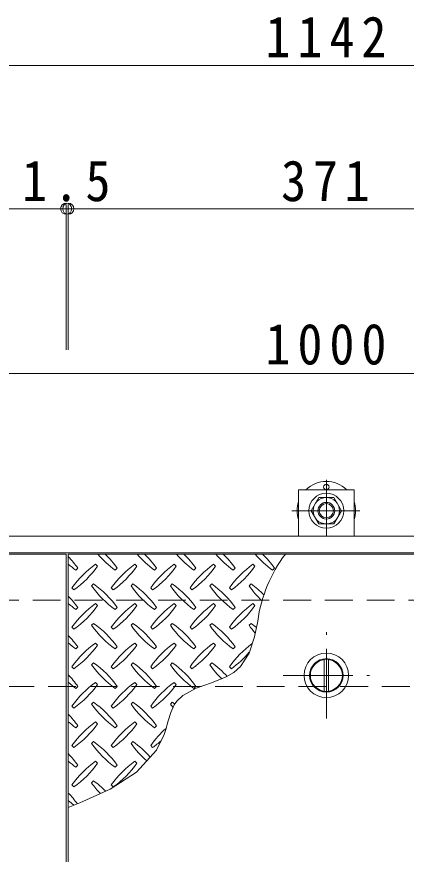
# Model space of a CAD drawing. Units: millimetres on the paper, enlarged 6 times, with parts at other scales. Extents: x -2183 to 2239, y -1648 to 1656.
# Drawn here: x -1566.7 to -1398.7, y 1245.3 to 1606 of the extents above; entities that cross this region are included whole.
import ezdxf

# ---------------------------------------------------------------- set-up
doc = ezdxf.new("R2010")
doc.units = ezdxf.units.MM
doc.header["$LTSCALE"] = 6
doc.header["$PDMODE"] = 32
doc.header["$PDSIZE"] = 4.8
doc.linetypes.add('CHAIN1', pattern=[8, 5, -1, 1, -1])
doc.linetypes.add('DASHED2', pattern=[3, 2, -1])
for name, color, linetype, lineweight in [('0-0_通り芯', 4, 'Continuous', 9), ('0-1_躯体', 2, 'DASHED2', 9), ('0-2_仕上', 3, 'Continuous', 9), ('0-3_建具', 2, 'Continuous', 9), ('0-9', 134, 'Continuous', 5), ('0-C', 2, 'Continuous', 9), ('0-D', 5, 'Continuous', 5), ('0-E', 3, 'Continuous', 9), ('0-F', 7, 'Continuous', 9)]:
    doc.layers.add(name, color=color, linetype=linetype, lineweight=lineweight)
doc.styles.add('ＭＳ ゴシック', font='')
doc.styles.get('ＭＳ ゴシック').set_extended_font_data('MS Gothic')

msp = doc.modelspace()

# ---------------------------------------------------------------- linework, layer by layer
at = {"layer": '0-0_通り芯'}
msp.add_circle((-1433.196, 1403.447), 1.2, dxfattribs=at)
for start, end in [(45.5852, 134.4148), (162.24721, 197.75279), (342.24721, 17.75279)]:
    msp.add_arc((-1433.196, 1393.247), 12.6, start, end, dxfattribs=at)
at = {"layer": '0-1_躯体'}
for p, q in [((-1097.796, 1354.727), (-1768.596, 1354.727)), ((-1733.196, 1317.527), (-1133.196, 1317.527))]:
    msp.add_line(p, q, dxfattribs=at)
at = {"layer": '0-2_仕上'}
for p, q in [((-1545.396, 1374.527), (-1767.996, 1374.527)), ((-1545.396, 660.527), (-1545.396, 1374.527)), ((-1321.896, 1374.527), (-1544.496, 1374.527)), ((-1544.496, 1374.527), (-1544.496, 660.528))]:
    msp.add_line(p, q, dxfattribs=at)
at = {"layer": '0-3_建具'}
for p, q in [((-1090.596, 1382.327), (-1775.796, 1382.327)), ((-1097.796, 1375.127), (-1768.596, 1375.127))]:
    msp.add_line(p, q, dxfattribs=at)
at = {"layer": '0-9'}
for p, q in [((-1541.197, 1367.644), (-1540.348, 1368.493)), ((-1531.863, 1369.341), (-1532.712, 1370.19)), ((-1524.226, 1367.644), (-1523.378, 1368.493)), ((-1514.892, 1369.341), (-1515.741, 1370.19)), ((-1507.256, 1367.644), (-1506.407, 1368.493)), ((-1497.922, 1369.341), (-1498.77, 1370.19)), ((-1490.285, 1367.644), (-1489.437, 1368.493)), ((-1480.951, 1369.341), (-1481.8, 1370.19)), ((-1473.314, 1367.644), (-1472.466, 1368.493)), ((-1463.981, 1369.341), (-1464.829, 1370.19)), ((-1456.344, 1367.644), (-1455.495, 1368.493)), ((-1542.894, 1360.007), (-1542.045, 1359.159)), ((-1533.56, 1361.705), (-1534.409, 1360.856)), ((-1525.923, 1360.007), (-1525.075, 1359.159)), ((-1516.59, 1361.705), (-1517.438, 1360.856)), ((-1508.953, 1360.007), (-1508.104, 1359.159)), ((-1499.619, 1361.705), (-1500.468, 1360.856)), ((-1491.982, 1360.007), (-1491.134, 1359.159)), ((-1482.648, 1361.705), (-1483.497, 1360.856)), ((-1475.011, 1360.007), (-1474.163, 1359.159)), ((-1465.678, 1361.705), (-1466.526, 1360.856)), ((-1531.863, 1352.371), (-1532.712, 1353.219)), ((-1514.892, 1352.371), (-1515.741, 1353.219)), ((-1497.922, 1352.371), (-1498.77, 1353.219)), ((-1480.951, 1352.371), (-1481.8, 1353.219)), ((-1463.981, 1352.371), (-1464.829, 1353.219)), ((-1541.197, 1350.674), (-1540.348, 1351.522)), ((-1524.226, 1350.674), (-1523.378, 1351.522)), ((-1507.256, 1350.674), (-1506.407, 1351.522)), ((-1490.285, 1350.674), (-1489.437, 1351.522)), ((-1473.314, 1350.674), (-1472.466, 1351.522)), ((-1542.894, 1343.037), (-1542.045, 1342.188)), ((-1533.56, 1344.734), (-1534.409, 1343.886)), ((-1525.923, 1343.037), (-1525.075, 1342.188)), ((-1516.59, 1344.734), (-1517.438, 1343.886)), ((-1508.953, 1343.037), (-1508.104, 1342.188)), ((-1499.619, 1344.734), (-1500.468, 1343.886)), ((-1491.982, 1343.037), (-1491.134, 1342.188)), ((-1482.648, 1344.734), (-1483.497, 1343.886)), ((-1475.011, 1343.037), (-1474.163, 1342.188)), ((-1465.678, 1344.734), (-1466.526, 1343.886)), ((-1541.197, 1333.703), (-1540.348, 1334.552)), ((-1531.863, 1335.4), (-1532.712, 1336.249)), ((-1524.226, 1333.703), (-1523.378, 1334.552)), ((-1514.892, 1335.4), (-1515.741, 1336.249)), ((-1507.256, 1333.703), (-1506.407, 1334.552)), ((-1497.922, 1335.4), (-1498.77, 1336.249)), ((-1490.285, 1333.703), (-1489.437, 1334.552)), ((-1480.951, 1335.4), (-1481.8, 1336.249)), ((-1473.314, 1333.703), (-1472.466, 1334.552)), ((-1533.56, 1327.763), (-1534.409, 1326.915)), ((-1516.59, 1327.763), (-1517.438, 1326.915)), ((-1499.619, 1327.763), (-1500.468, 1326.915)), ((-1482.648, 1327.763), (-1483.497, 1326.915)), ((-1542.894, 1326.067), (-1542.045, 1325.218)), ((-1525.923, 1326.067), (-1525.075, 1325.218)), ((-1508.953, 1326.067), (-1508.104, 1325.218)), ((-1491.982, 1326.067), (-1491.134, 1325.218)), ((-1475.011, 1326.067), (-1474.163, 1325.218)), ((-1541.197, 1316.732), (-1540.348, 1317.581)), ((-1531.863, 1318.43), (-1532.712, 1319.278)), ((-1524.226, 1316.732), (-1523.378, 1317.581)), ((-1514.892, 1318.43), (-1515.741, 1319.278)), ((-1507.256, 1316.732), (-1506.407, 1317.581)), ((-1497.922, 1318.43), (-1498.77, 1319.278)), ((-1490.285, 1316.732), (-1489.437, 1317.581)), ((-1533.56, 1310.793), (-1534.409, 1309.944)), ((-1516.59, 1310.793), (-1517.438, 1309.944)), ((-1499.619, 1310.793), (-1500.468, 1309.944)), ((-1542.894, 1309.096), (-1542.045, 1308.247)), ((-1525.923, 1309.096), (-1525.075, 1308.247)), ((-1508.953, 1309.096), (-1508.104, 1308.247)), ((-1531.863, 1301.459), (-1532.712, 1302.307)), ((-1514.892, 1301.459), (-1515.741, 1302.307)), ((-1541.197, 1299.762), (-1540.348, 1300.611)), ((-1524.226, 1299.762), (-1523.378, 1300.611)), ((-1507.256, 1299.762), (-1506.407, 1300.611)), ((-1542.894, 1292.125), (-1542.045, 1291.277)), ((-1533.56, 1293.822), (-1534.409, 1292.974)), ((-1525.923, 1292.125), (-1525.075, 1291.277)), ((-1516.59, 1293.822), (-1517.438, 1292.974)), ((-1508.953, 1292.125), (-1508.104, 1291.277)), ((-1531.863, 1284.488), (-1532.712, 1285.337)), ((-1514.892, 1284.488), (-1515.741, 1285.337)), ((-1541.197, 1282.791), (-1540.348, 1283.64)), ((-1524.226, 1282.791), (-1523.378, 1283.64)), ((-1533.56, 1276.852), (-1534.409, 1276.003)), ((-1542.894, 1275.155), (-1542.045, 1274.306)), ((-1525.923, 1275.155), (-1525.075, 1274.306))]:
    msp.add_line(p, q, dxfattribs=at)
msp.add_lwpolyline([(-1544.496, 1265.377), (-1539.532, 1267.376), (-1526.481, 1273.349), (-1515.104, 1280.649), (-1506.46, 1290.114), (-1503.116, 1296.927), (-1502.431, 1299.016), (-1501.37, 1302.702), (-1500.237, 1306.299), (-1498.768, 1309.581), (-1497.659, 1311.251), (-1495.091, 1313.719), (-1489.333, 1316.782), (-1482.751, 1319.118), (-1476.346, 1321.632), (-1473.105, 1323.528), (-1470.201, 1326.156), (-1466.549, 1331.928), (-1464.182, 1338.879), (-1462.77, 1345.736)], dxfattribs=at)
for centre, radius, start, end in [((-1498.983, 1403.07), 43.5, 221.00789, 234.5273), ((-1558.804, 1343.249), 43.5, 35.47272, 45.97511), ((-1482.012, 1403.07), 43.5, 221.00789, 234.5273), ((-1541.833, 1343.249), 43.5, 35.47272, 45.97511), ((-1465.041, 1403.07), 43.5, 221.00789, 234.5273), ((-1524.863, 1343.249), 43.5, 35.47272, 45.97511), ((-1448.071, 1403.07), 43.5, 221.00789, 234.5273), ((-1507.892, 1343.249), 43.5, 35.47272, 45.97511), ((-1431.1, 1403.07), 43.5, 221.00789, 234.5273), ((-1402.053, 1337.478), 61.276, 142.79805, 172.25462), ((-1490.922, 1343.249), 43.5, 35.47272, 45.97511), ((-1575.774, 1343.249), 43.5, 35.47272, 44.0249), ((-1515.953, 1403.07), 43.5, 228.99213, 234.5273), ((-1507.468, 1334.764), 43.5, 125.47272, 144.5273), ((-1567.289, 1394.585), 43.5, 305.47256, 324.5273), ((-1490.497, 1334.764), 43.5, 125.47272, 144.5273), ((-1550.318, 1394.585), 43.5, 305.47256, 324.5273), ((-1473.527, 1334.764), 43.5, 125.47272, 144.5273), ((-1533.348, 1394.585), 43.5, 305.47256, 324.5273), ((-1456.556, 1334.764), 43.5, 125.47272, 144.5273), ((-1516.377, 1394.585), 43.5, 305.47256, 324.5273), ((-1439.585, 1334.764), 43.5, 125.47272, 144.5273), ((-1499.407, 1394.585), 43.5, 305.47256, 324.5273), ((-1498.983, 1386.1), 43.5, 215.47258, 234.5273), ((-1558.804, 1326.278), 43.5, 35.47272, 54.5273), ((-1482.012, 1386.1), 43.5, 215.47258, 234.5273), ((-1541.833, 1326.278), 43.5, 35.47272, 54.5273), ((-1465.041, 1386.1), 43.5, 215.47258, 234.5273), ((-1524.863, 1326.278), 43.5, 35.47272, 54.5273), ((-1448.071, 1386.1), 43.5, 215.47258, 234.5273), ((-1507.892, 1326.278), 43.5, 35.47272, 54.5273), ((-1431.1, 1386.1), 43.5, 215.47258, 226.69856), ((-1490.922, 1326.278), 43.5, 44.94598, 54.5273), ((-1575.774, 1326.278), 43.5, 35.47272, 44.0249), ((-1515.953, 1386.1), 43.5, 228.99213, 234.5273), ((-1507.468, 1317.793), 43.5, 125.47272, 144.5273), ((-1490.497, 1317.793), 43.5, 125.47272, 144.5273), ((-1473.527, 1317.793), 43.5, 125.47272, 144.5273), ((-1456.556, 1317.793), 43.5, 125.47272, 144.5273), ((-1439.585, 1317.793), 43.5, 125.47272, 144.5273), ((-1567.289, 1377.614), 43.5, 305.47256, 324.5273), ((-1550.318, 1377.614), 43.5, 305.47256, 324.5273), ((-1533.348, 1377.614), 43.5, 305.47256, 324.5273), ((-1516.377, 1377.614), 43.5, 305.47256, 324.5273), ((-1499.407, 1377.614), 43.5, 305.47256, 324.5273), ((-1498.983, 1369.129), 43.5, 215.47258, 234.5273), ((-1558.804, 1309.308), 43.5, 35.47272, 54.5273), ((-1482.012, 1369.129), 43.5, 215.47258, 234.5273), ((-1541.833, 1309.308), 43.5, 35.47272, 54.5273), ((-1465.041, 1369.129), 43.5, 215.47258, 234.5273), ((-1524.863, 1309.308), 43.5, 35.47272, 54.5273), ((-1448.071, 1369.129), 43.5, 215.47258, 234.5273), ((-1507.892, 1309.308), 43.5, 35.47272, 54.5273), ((-1431.1, 1369.129), 43.5, 215.47258, 221.1628), ((-1490.922, 1309.308), 43.5, 50.65677, 54.5273), ((-1575.774, 1309.308), 43.5, 35.47272, 44.0249), ((-1515.953, 1369.129), 43.5, 228.99213, 234.5273), ((-1507.468, 1300.823), 43.5, 125.47272, 144.5273), ((-1567.289, 1360.644), 43.5, 305.47256, 324.5273), ((-1490.497, 1300.823), 43.5, 125.47272, 144.5273), ((-1550.318, 1360.644), 43.5, 305.47256, 324.52728), ((-1473.527, 1300.823), 43.5, 125.47272, 144.5273), ((-1533.348, 1360.644), 43.5, 305.47256, 324.52728), ((-1456.556, 1300.823), 43.5, 125.47272, 144.5273), ((-1516.377, 1360.644), 43.5, 305.47256, 324.52728), ((-1439.585, 1300.823), 43.5, 126.00705, 144.5273), ((-1499.407, 1360.644), 43.5, 305.47256, 319.2924), ((-1558.804, 1292.338), 43.5, 35.47272, 54.5273), ((-1541.833, 1292.338), 43.5, 35.47272, 54.5273), ((-1524.863, 1292.338), 43.5, 35.47272, 54.5273), ((-1507.892, 1292.338), 43.5, 42.74814, 54.5273), ((-1498.983, 1352.159), 43.5, 215.47258, 234.5273), ((-1482.012, 1352.159), 43.5, 215.47258, 234.5273), ((-1465.041, 1352.159), 43.5, 215.47258, 234.5273), ((-1448.071, 1352.159), 43.5, 215.47258, 225.99713), ((-1575.774, 1292.338), 43.5, 35.47272, 44.0249), ((-1515.953, 1352.159), 43.5, 228.99213, 234.5273), ((-1507.468, 1283.852), 43.5, 125.47272, 144.5273), ((-1567.289, 1343.673), 43.5, 305.47256, 324.5273), ((-1490.497, 1283.852), 43.5, 125.47272, 144.5273), ((-1550.318, 1343.673), 43.5, 305.47256, 324.5273), ((-1473.527, 1283.852), 43.5, 125.47272, 144.5273), ((-1533.348, 1343.673), 43.5, 305.47256, 324.5273), ((-1498.983, 1335.188), 43.5, 215.47258, 234.5273), ((-1558.804, 1275.367), 43.5, 35.47272, 54.5273), ((-1482.012, 1335.188), 43.5, 215.47258, 234.5273), ((-1541.833, 1275.367), 43.5, 35.47272, 54.5273), ((-1465.041, 1335.188), 43.5, 215.47258, 218.03572), ((-1524.863, 1275.367), 43.5, 52.70831, 54.5273), ((-1575.774, 1275.367), 43.5, 35.47272, 44.0249), ((-1515.953, 1335.188), 43.5, 228.99213, 234.5273), ((-1507.468, 1266.882), 43.5, 125.47272, 144.5273), ((-1490.497, 1266.882), 43.5, 125.47272, 144.5273), ((-1567.289, 1326.703), 43.5, 305.47256, 324.5273), ((-1550.318, 1326.703), 43.5, 305.47256, 324.5273), ((-1473.527, 1266.882), 43.5, 131.38763, 144.5273), ((-1498.983, 1318.217), 43.5, 215.47258, 234.5273), ((-1558.804, 1258.396), 43.5, 35.47272, 54.5273), ((-1482.012, 1318.217), 43.5, 215.47258, 228.77962), ((-1541.833, 1258.396), 43.5, 41.35275, 54.5273), ((-1533.348, 1326.703), 43.5, 305.47256, 311.59831), ((-1575.774, 1258.396), 43.5, 35.47272, 44.0249), ((-1515.953, 1318.217), 43.5, 228.99213, 234.5273), ((-1507.468, 1249.911), 43.5, 125.47272, 144.5273), ((-1567.289, 1309.732), 43.5, 305.47256, 324.5273), ((-1490.497, 1249.911), 43.5, 125.47272, 144.5273), ((-1550.318, 1309.732), 43.5, 305.47256, 324.5273), ((-1558.804, 1241.426), 43.5, 45.57452, 54.5273), ((-1498.983, 1301.247), 43.5, 215.47258, 223.25978), ((-1575.774, 1241.426), 43.5, 35.94795, 44.0249), ((-1515.953, 1301.247), 43.5, 228.99213, 233.25279)]:
    msp.add_arc(centre, radius, start, end, dxfattribs=at)
at = {"layer": '0-C', "linetype": 'CHAIN1'}
for p, q in [((-1433.196, 1303.727), (-1433.196, 1340.927)), ((-1451.796, 1322.327), (-1414.596, 1322.327))]:
    msp.add_line(p, q, dxfattribs=at)
at = {"layer": '0-C'}
for p, q in [((-1434.096, 1329.168), (-1434.096, 1315.486)), ((-1432.296, 1329.168), (-1432.296, 1315.486))]:
    msp.add_line(p, q, dxfattribs=at)
for radius in [9.6, 7.2, 6.9]:
    msp.add_circle((-1433.196, 1322.327), radius, dxfattribs=at)
at = {"layer": '0-D'}
msp.add_lwpolyline([(-1436.487, 1387.547), (-1439.778, 1393.247), (-1436.487, 1398.947), (-1429.905, 1398.947), (-1426.614, 1393.247), (-1429.905, 1387.547)], close=True, dxfattribs=at)
for radius in [7.5, 5.7, 3.6, 3.032]:
    msp.add_circle((-1433.196, 1393.247), radius, dxfattribs=at)
at = {"layer": '0-E', "linetype": 'CHAIN1'}
for p, q in [((-1433.196, 1406.542), (-1433.196, 1382.447)), ((-1448.1, 1393.247), (-1418.768, 1393.247))]:
    msp.add_line(p, q, dxfattribs=at)
at = {"layer": '0-E'}
for p, q in [((-1445.196, 1402.247), (-1421.196, 1402.247)), ((-1445.196, 1382.327), (-1445.196, 1402.247)), ((-1421.196, 1382.327), (-1421.196, 1402.247))]:
    msp.add_line(p, q, dxfattribs=at)
at = {"layer": '0-F'}
for p, q in [((-1775.796, 1584.955), (-1090.596, 1584.955)), ((-1767.996, 1523.279), (-1545.396, 1523.279)), ((-1545.396, 1525.079), (-1545.396, 1462.466)), ((-1545.396, 1523.279), (-1544.496, 1523.279)), ((-1544.496, 1525.079), (-1544.496, 1462.466)), ((-1544.496, 1523.279), (-1321.896, 1523.279)), ((-1733.196, 1452.357), (-1133.196, 1452.357))]:
    msp.add_line(p, q, dxfattribs=at)
for p in [(-1545.396, 1523.279), (-1544.496, 1523.279)]:
    msp.add_point(p, dxfattribs=at)

# ---------------------------------------------------------------- texts
at = {"layer": '0-F', "color": 2, "char_height": 17.6, "attachment_point": 7, "style": 'ＭＳ ゴシック'}
for s, insert in [('\\T1.28;\\W0.9;1142', (-1459.446, 1588.555)), ('\\T1.27;\\W0.9;1.5', (-1564.446, 1526.279)), ('\\T1.27;\\W0.9;371', (-1452.696, 1526.279)), ('\\T1.28;\\W0.9;1000', (-1459.446, 1455.957))]:
    msp.add_mtext(s, dxfattribs=dict(at, insert=insert))

doc.saveas('drawing.dxf')
